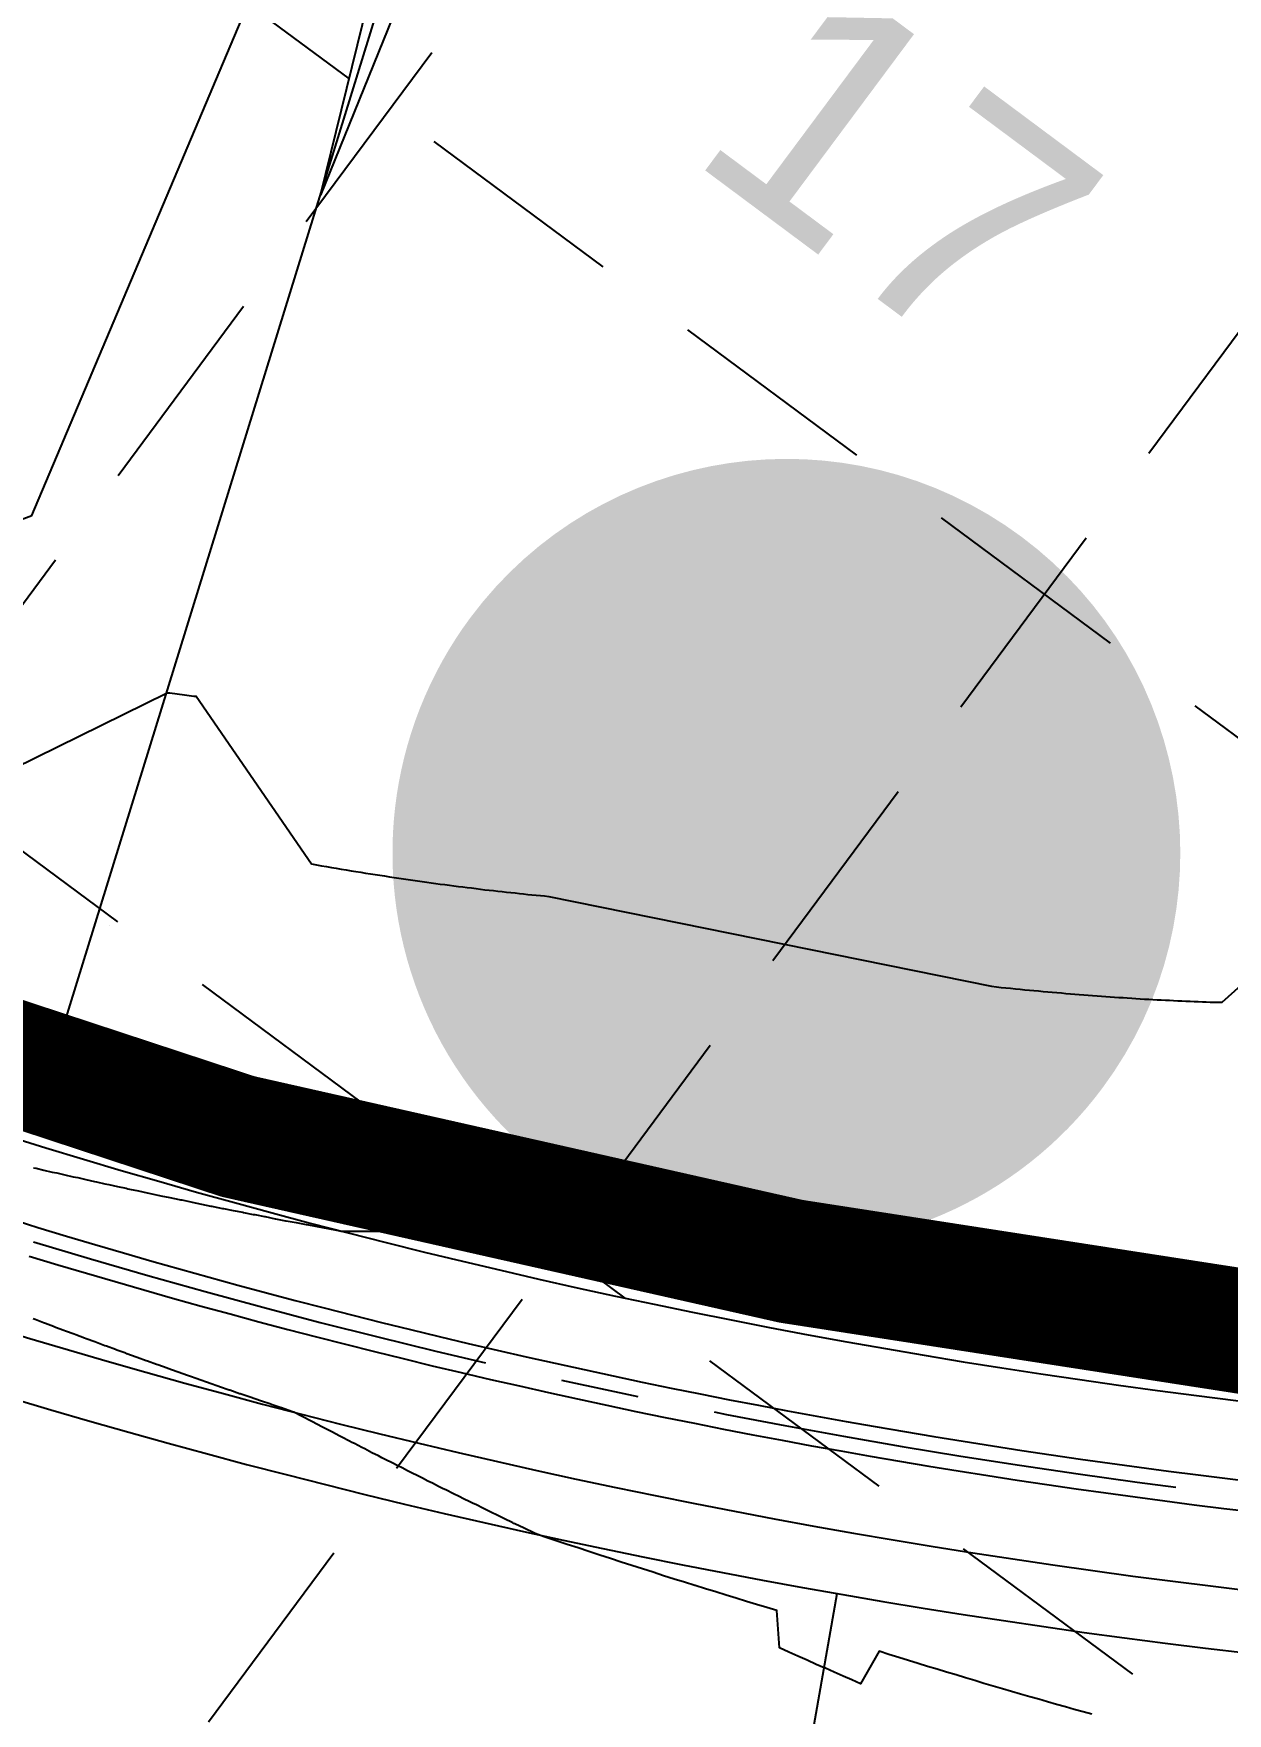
# Model space of a CAD drawing. Header units: feet. Extents: x 2260 to 6199, y 3666 to 7344.
# Drawn here: x 4433.9 to 4510.5, y 5883.8 to 5991.5 of the extents above; entities that cross this region are included whole.
import ezdxf
from ezdxf.enums import TextEntityAlignment as Align

# ---------------------------------------------------------------- set-up
doc = ezdxf.new("R2010")
doc.units = ezdxf.units.FT
doc.header["$LTSCALE"] = 40
doc.header["$MEASUREMENT"] = 0
doc.linetypes.add('CENTER2', pattern=[1.125, 0.75, -0.125, 0.125, -0.125])
doc.linetypes.add('HIDDEN', pattern=[0.375, 0.25, -0.125])
for name, color, linetype in [('ALTURA LOGO', 4, 'CONTINUOUS'), ('CL-STORM', 4, 'CENTER2'), ('EOP-PROP', 4, 'CONTINUOUS'), ('EROSION BLANKETS', 84, 'CONTINUOUS'), ('FLOW-ARROWS', 253, 'CONTINUOUS'), ('GRID', 254, 'HIDDEN'), ('LOT-NOS', 4, 'CONTINUOUS'), ('lots-line', 4, 'CONTINUOUS'), ('PC', 43, 'CONTINUOUS'), ('STORM', 3, 'CONTINUOUS')]:
    doc.layers.add(name, color=color, linetype=linetype)
doc.styles.add('altura', font='ARIAL.TTF', dxfattribs={"oblique": 15})
doc.styles.get("Standard").update_dxf_attribs({"font": 'ARIAL.TTF'})

msp = doc.modelspace()

# ---------------------------------------------------------------- hatches: boundary and pattern name
at = {"layer": 'ALTURA LOGO'}
h = msp.add_hatch(color=42, dxfattribs=at)
edge = h.paths.add_edge_path()
edge.add_ellipse((4482.19, 5938.97), major_axis=(15.08, 20.26), ratio=1, start_angle=269.9984, end_angle=449.9984)
edge.add_ellipse((4482.19, 5938.97), major_axis=(15.08, 20.26), ratio=1, start_angle=89.9974, end_angle=269.9974)
h.paths.add_polyline_path([(4457.72, 5944.21), (4493.91, 5917.28), (4507.28, 5935.24), (4471.1, 5962.17)], flags=24)

# ---------------------------------------------------------------- linework, layer by layer
at = {"layer": 'CL-STORM', "color": 7}
msp.add_arc((4564.71, 6344.61), 450, 253.1034, 268.652, dxfattribs=at)
at = {"layer": 'EOP-PROP', "color": 7}
for radius in [444, 444, 456, 456]:
    msp.add_arc((4564.71, 6344.61), radius, 233.3765, 275.1728, dxfattribs=at)
at = {"layer": 'EROSION BLANKETS', "const_width": 8}
msp.add_lwpolyline([(3976.08, 6221.86), (3990.92, 6222.85), (4004.59, 6212.73), (4023.04, 6199.06), (4312.28, 5984.6), (4335.45, 5969.38), (4378.94, 5945.55), (4411.45, 5932.51), (4447.02, 5920.79), (4482.49, 5912.79), (4519.39, 5907.07), (4547.13, 5905.07), (4592.25, 5905.56), (4612.56, 5907.2), (4624.33, 5910.34), (4625.15, 5910.71), (4625.25, 5910.86)], dxfattribs=at)
at = {"layer": 'FLOW-ARROWS', "color": 7}
for points in [[(4456.5, 5997.25, 0, 1.67, 0), (4454.82, 5992.54, 0, 0, 0), (4447.78, 5972.83, 0, 0, 0)], [(4456.5, 5997.25, 0, 1.67, 0), (4454.82, 5992.54, 0, 0, 0), (4447.78, 5972.83, 0, 0, 0)], [(4438.78, 5934.31, 0, 1.67, 0), (4440.24, 5939.09, 0, 0, 0), (4442.69, 5947.08, 0, 0, 0)], [(4438.78, 5934.31, 0, 1.67, 0), (4440.24, 5939.09, 0, 0, 0), (4442.69, 5947.08, 0, 0, 0)]]:
    msp.add_lwpolyline(points, format="xyseb", dxfattribs=at)
at = {"layer": 'GRID', "linetype": 'HIDDEN', "ltscale": 1.35}
for p, q in [((3239.5, 6889.01), (5841.93, 4959.83)), ((3208.38, 6847.03), (5810.82, 4917.86)), ((4736.81, 6364.42), (3647.62, 4895.12)), ((4778.78, 6333.31), (3689.59, 4864.01))]:
    msp.add_line(p, q, dxfattribs=at)
at = {"layer": 'lots-line', "color": 7}
for p, q in [((4434.72, 5924.25), (4468.7, 6034.12)), ((4434.72, 5924.25), (4468.7, 6034.12)), ((4465.62, 5778.22), (4485.44, 5891.49)), ((4465.62, 5778.22), (4485.44, 5891.49))]:
    msp.add_line(p, q, dxfattribs=at)
for radius in [440, 440, 460, 460]:
    msp.add_arc((4564.71, 6344.61), radius, 233.3765, 275.1728, dxfattribs=at)
at = {"layer": 'PC', "color": 43, "flags": 128}
for points, elevation in [([(4465.6, 6013.88), (4452.32, 5981.14), (4460.76, 6015.46)], 550), ([(4465.6, 6013.88), (4452.32, 5981.14), (4460.76, 6015.46)], 550), ([(4379.19, 5983.81), (4382.66, 5976.44), (4405.69, 5966.71), (4429.37, 5958.94), (4433.82, 5960.59), (4451.33, 6002.05)], 551), ([(4379.19, 5983.81), (4382.66, 5976.44), (4405.69, 5966.71), (4429.37, 5958.94), (4433.82, 5960.59), (4451.33, 6002.05)], 551), ([(4429.84, 5943.01), (4442.49, 5949.24), (4442.65, 5949.22), (4442.81, 5949.2), (4442.97, 5949.18), (4443.12, 5949.16), (4443.28, 5949.14), (4443.44, 5949.12), (4443.59, 5949.1), (4443.74, 5949.08), (4443.9, 5949.06), (4444.05, 5949.04), (4444.2, 5949.02), (4444.35, 5949.01), (4451.74, 5938.26), (4452.06, 5938.21), (4452.38, 5938.15), (4452.7, 5938.1), (4453.02, 5938.04), (4453.33, 5937.99), (4453.65, 5937.93), (4453.96, 5937.88), (4454.28, 5937.83), (4454.59, 5937.78), (4454.9, 5937.73), (4455.21, 5937.68), (4455.52, 5937.63), (4455.82, 5937.58), (4456.13, 5937.54), (4456.43, 5937.49), (4456.74, 5937.44), (4457.04, 5937.4), (4457.34, 5937.35), (4457.64, 5937.31), (4457.94, 5937.26), (4458.24, 5937.22), (4458.54, 5937.18), (4458.83, 5937.14), (4459.13, 5937.09), (4459.42, 5937.05), (4459.71, 5937.01), (4460, 5936.97), (4460.29, 5936.94), (4460.58, 5936.9), (4460.87, 5936.86), (4461.16, 5936.82), (4461.44, 5936.79), (4461.73, 5936.75), (4462.01, 5936.72), (4462.3, 5936.68), (4462.58, 5936.65), (4462.86, 5936.61), (4463.14, 5936.58), (4463.42, 5936.55), (4463.7, 5936.52), (4463.97, 5936.49), (4464.25, 5936.46), (4464.52, 5936.43), (4464.8, 5936.4), (4465.07, 5936.37), (4465.34, 5936.34), (4465.61, 5936.31), (4465.88, 5936.28), (4466.15, 5936.26), (4466.42, 5936.23), (4466.69, 5936.21), (4466.95, 5936.18), (4495.35, 5930.42), (4495.66, 5930.39), (4495.96, 5930.35), (4496.26, 5930.32), (4496.57, 5930.29), (4496.87, 5930.26), (4496.87, 5930.26), (4497.17, 5930.23), (4497.47, 5930.2), (4497.77, 5930.17), (4498.06, 5930.14), (4498.36, 5930.12), (4498.65, 5930.09), (4498.95, 5930.06), (4499.24, 5930.04), (4499.53, 5930.01), (4499.82, 5929.99), (4500.11, 5929.96), (4500.4, 5929.94), (4500.69, 5929.91), (4500.97, 5929.89), (4501.26, 5929.87), (4501.54, 5929.85), (4501.82, 5929.82), (4502.11, 5929.8), (4502.39, 5929.78), (4502.67, 5929.76), (4502.95, 5929.74), (4503.23, 5929.72), (4503.5, 5929.7), (4503.78, 5929.69), (4504.05, 5929.67), (4504.33, 5929.65), (4504.6, 5929.63), (4504.88, 5929.62), (4505.15, 5929.6), (4505.42, 5929.59), (4505.69, 5929.57), (4505.96, 5929.56), (4506.22, 5929.54), (4506.49, 5929.53), (4506.76, 5929.52), (4507.02, 5929.5), (4507.29, 5929.49), (4507.55, 5929.48), (4507.81, 5929.47), (4508.08, 5929.46), (4508.34, 5929.45), (4508.6, 5929.44), (4508.86, 5929.43), (4509.11, 5929.42), (4509.37, 5929.41), (4509.63, 5929.4), (4509.88, 5929.39), (4510.14, 5929.39), (4523.1, 5941)], 550), ([(4429.84, 5943.01), (4442.49, 5949.24), (4442.65, 5949.22), (4442.81, 5949.2), (4442.97, 5949.18), (4443.12, 5949.16), (4443.28, 5949.14), (4443.44, 5949.12), (4443.59, 5949.1), (4443.74, 5949.08), (4443.9, 5949.06), (4444.05, 5949.04), (4444.2, 5949.02), (4444.35, 5949.01), (4451.74, 5938.26), (4452.06, 5938.21), (4452.38, 5938.15), (4452.7, 5938.1), (4453.02, 5938.04), (4453.33, 5937.99), (4453.65, 5937.93), (4453.96, 5937.88), (4454.28, 5937.83), (4454.59, 5937.78), (4454.9, 5937.73), (4455.21, 5937.68), (4455.52, 5937.63), (4455.82, 5937.58), (4456.13, 5937.54), (4456.43, 5937.49), (4456.74, 5937.44), (4457.04, 5937.4), (4457.34, 5937.35), (4457.64, 5937.31), (4457.94, 5937.26), (4458.24, 5937.22), (4458.54, 5937.18), (4458.83, 5937.14), (4459.13, 5937.09), (4459.42, 5937.05), (4459.71, 5937.01), (4460, 5936.97), (4460.29, 5936.94), (4460.58, 5936.9), (4460.87, 5936.86), (4461.16, 5936.82), (4461.44, 5936.79), (4461.73, 5936.75), (4462.01, 5936.72), (4462.3, 5936.68), (4462.58, 5936.65), (4462.86, 5936.61), (4463.14, 5936.58), (4463.42, 5936.55), (4463.7, 5936.52), (4463.97, 5936.49), (4464.25, 5936.46), (4464.52, 5936.43), (4464.8, 5936.4), (4465.07, 5936.37), (4465.34, 5936.34), (4465.61, 5936.31), (4465.88, 5936.28), (4466.15, 5936.26), (4466.42, 5936.23), (4466.69, 5936.21), (4466.95, 5936.18), (4495.35, 5930.42), (4495.66, 5930.39), (4495.96, 5930.35), (4496.26, 5930.32), (4496.57, 5930.29), (4496.87, 5930.26), (4496.87, 5930.26), (4497.17, 5930.23), (4497.47, 5930.2), (4497.77, 5930.17), (4498.06, 5930.14), (4498.36, 5930.12), (4498.65, 5930.09), (4498.95, 5930.06), (4499.24, 5930.04), (4499.53, 5930.01), (4499.82, 5929.99), (4500.11, 5929.96), (4500.4, 5929.94), (4500.69, 5929.91), (4500.97, 5929.89), (4501.26, 5929.87), (4501.54, 5929.85), (4501.82, 5929.82), (4502.11, 5929.8), (4502.39, 5929.78), (4502.67, 5929.76), (4502.95, 5929.74), (4503.23, 5929.72), (4503.5, 5929.7), (4503.78, 5929.69), (4504.05, 5929.67), (4504.33, 5929.65), (4504.6, 5929.63), (4504.88, 5929.62), (4505.15, 5929.6), (4505.42, 5929.59), (4505.69, 5929.57), (4505.96, 5929.56), (4506.22, 5929.54), (4506.49, 5929.53), (4506.76, 5929.52), (4507.02, 5929.5), (4507.29, 5929.49), (4507.55, 5929.48), (4507.81, 5929.47), (4508.08, 5929.46), (4508.34, 5929.45), (4508.6, 5929.44), (4508.86, 5929.43), (4509.11, 5929.42), (4509.37, 5929.41), (4509.63, 5929.4), (4509.88, 5929.39), (4510.14, 5929.39), (4523.1, 5941)], 550), ([(4433.92, 5918.79), (4434.08, 5918.75), (4434.59, 5918.63), (4435.11, 5918.51), (4435.26, 5918.48), (4435.41, 5918.45), (4435.93, 5918.33), (4436.46, 5918.21), (4436.61, 5918.18), (4436.75, 5918.15), (4437.28, 5918.03), (4437.82, 5917.91), (4437.95, 5917.88), (4438.5, 5917.76), (4438.62, 5917.73), (4438.75, 5917.71), (4439.3, 5917.59), (4439.85, 5917.47), (4439.97, 5917.44), (4440.08, 5917.42), (4440.64, 5917.3), (4441.21, 5917.18), (4441.32, 5917.16), (4441.89, 5917.03), (4441.99, 5917.01), (4442.09, 5916.99), (4442.66, 5916.87), (4443.25, 5916.75), (4443.34, 5916.73), (4443.42, 5916.72), (4444.01, 5916.59), (4444.09, 5916.58), (4444.68, 5916.46), (4445.29, 5916.33), (4445.36, 5916.32), (4445.43, 5916.31), (4446.03, 5916.18), (4446.1, 5916.17), (4446.71, 5916.05), (4447.33, 5915.93), (4447.38, 5915.92), (4448.01, 5915.79), (4448.06, 5915.78), (4448.1, 5915.78), (4448.73, 5915.65), (4448.77, 5915.65), (4449.41, 5915.52), (4449.44, 5915.52), (4450.08, 5915.39), (4450.11, 5915.39), (4450.76, 5915.27), (4451.41, 5915.14), (4451.43, 5915.14), (4451.45, 5915.14), (4452.11, 5915.01), (4452.78, 5914.89), (4452.78, 5914.89), (4453.46, 5914.77), (4453.46, 5914.76), (4453.46, 5914.76), (4453.62, 5914.73), (4454.13, 5914.73), (4454.16, 5914.73), (4454.18, 5914.73), (4454.86, 5914.72), (4455.49, 5914.71), (4455.56, 5914.71), (4456.16, 5914.71), (4456.27, 5914.71), (4456.38, 5914.7), (4456.97, 5914.7), (4457.12, 5914.7), (4457.68, 5914.7), (4458.19, 5914.69), (4458.38, 5914.69), (4458.59, 5914.69), (4459.08, 5914.69), (4459.54, 5914.69), (4459.79, 5914.69), (4460.05, 5914.69), (4460.49, 5914.69), (4460.79, 5914.69), (4461.19, 5914.69), (4461.52, 5914.7), (4461.89, 5914.7), (4462.24, 5914.7), (4462.6, 5914.7), (4462.91, 5914.7), (4463.3, 5914.71), (4463.59, 5914.71), (4464, 5914.71), (4464.26, 5914.71), (4464.7, 5914.72), (4464.93, 5914.72), (4465.4, 5914.73), (4465.6, 5914.73), (4466.1, 5914.74), (4466.28, 5914.74), (4466.8, 5914.75), (4467.37, 5914.76), (4467.5, 5914.76), (4467.62, 5914.76), (4468.2, 5914.77), (4468.29, 5914.78), (4468.9, 5914.79), (4469.56, 5914.8), (4469.6, 5914.8), (4469.64, 5914.8), (4470.3, 5914.82), (4470.47, 5914.82), (4470.95, 5914.77), (4471.59, 5914.7), (4472.23, 5914.64), (4472.86, 5914.57), (4473.5, 5914.5), (4474.13, 5914.44), (4474.75, 5914.38), (4475.38, 5914.32), (4476, 5914.26), (4476.62, 5914.2), (4477.55, 5914.01), (4478.26, 5913.93), (4478.97, 5913.86), (4479.68, 5913.79), (4480.38, 5913.71), (4481.09, 5913.64), (4481.1, 5913.64), (4481.8, 5913.57), (4482.49, 5913.5), (4483.19, 5913.43), (4483.88, 5913.37), (4484.57, 5913.3), (4485.26, 5913.24), (4485.94, 5913.18), (4486.62, 5913.12), (4487.3, 5913.06), (4487.98, 5913), (4488.66, 5912.94), (4489.33, 5912.88), (4490, 5912.83), (4490.67, 5912.77), (4491.33, 5912.72), (4491.99, 5912.67), (4492.66, 5912.62), (4493.31, 5912.57), (4493.97, 5912.52), (4494.62, 5912.48), (4495.28, 5912.43), (4495.92, 5912.39), (4496.57, 5912.34), (4497.22, 5912.3), (4497.86, 5912.26), (4498.5, 5912.22), (4499.14, 5912.18), (4499.77, 5912.14), (4500.41, 5912.1), (4501.04, 5912.07), (4501.67, 5912.03), (4502.3, 5912), (4502.92, 5911.97), (4503.55, 5911.93), (4504.17, 5911.9), (4504.79, 5911.87), (4505.4, 5911.85), (4506.02, 5911.82), (4506.63, 5911.79), (4507.24, 5911.77), (4507.85, 5911.74), (4508.46, 5911.72), (4509.06, 5911.7), (4509.66, 5911.68), (4510.26, 5911.66), (4510.86, 5911.64)], 549), ([(4433.92, 5918.79), (4434.08, 5918.75), (4434.59, 5918.63), (4435.11, 5918.51), (4435.26, 5918.48), (4435.41, 5918.45), (4435.93, 5918.33), (4436.46, 5918.21), (4436.61, 5918.18), (4436.75, 5918.15), (4437.28, 5918.03), (4437.82, 5917.91), (4437.95, 5917.88), (4438.5, 5917.76), (4438.62, 5917.73), (4438.75, 5917.71), (4439.3, 5917.59), (4439.85, 5917.47), (4439.97, 5917.44), (4440.08, 5917.42), (4440.64, 5917.3), (4441.21, 5917.18), (4441.32, 5917.16), (4441.89, 5917.03), (4441.99, 5917.01), (4442.09, 5916.99), (4442.66, 5916.87), (4443.25, 5916.75), (4443.34, 5916.73), (4443.42, 5916.72), (4444.01, 5916.59), (4444.09, 5916.58), (4444.68, 5916.46), (4445.29, 5916.33), (4445.36, 5916.32), (4445.43, 5916.31), (4446.03, 5916.18), (4446.1, 5916.17), (4446.71, 5916.05), (4447.33, 5915.93), (4447.38, 5915.92), (4448.01, 5915.79), (4448.06, 5915.78), (4448.1, 5915.78), (4448.73, 5915.65), (4448.77, 5915.65), (4449.41, 5915.52), (4449.44, 5915.52), (4450.08, 5915.39), (4450.11, 5915.39), (4450.76, 5915.27), (4451.41, 5915.14), (4451.43, 5915.14), (4451.45, 5915.14), (4452.11, 5915.01), (4452.78, 5914.89), (4452.78, 5914.89), (4453.46, 5914.77), (4453.46, 5914.76), (4453.46, 5914.76), (4453.62, 5914.73), (4454.13, 5914.73), (4454.16, 5914.73), (4454.18, 5914.73), (4454.86, 5914.72), (4455.49, 5914.71), (4455.56, 5914.71), (4456.16, 5914.71), (4456.27, 5914.71), (4456.38, 5914.7), (4456.97, 5914.7), (4457.12, 5914.7), (4457.68, 5914.7), (4458.19, 5914.69), (4458.38, 5914.69), (4458.59, 5914.69), (4459.08, 5914.69), (4459.54, 5914.69), (4459.79, 5914.69), (4460.05, 5914.69), (4460.49, 5914.69), (4460.79, 5914.69), (4461.19, 5914.69), (4461.52, 5914.7), (4461.89, 5914.7), (4462.24, 5914.7), (4462.6, 5914.7), (4462.91, 5914.7), (4463.3, 5914.71), (4463.59, 5914.71), (4464, 5914.71), (4464.26, 5914.71), (4464.7, 5914.72), (4464.93, 5914.72), (4465.4, 5914.73), (4465.6, 5914.73), (4466.1, 5914.74), (4466.28, 5914.74), (4466.8, 5914.75), (4467.37, 5914.76), (4467.5, 5914.76), (4467.62, 5914.76), (4468.2, 5914.77), (4468.29, 5914.78), (4468.9, 5914.79), (4469.56, 5914.8), (4469.6, 5914.8), (4469.64, 5914.8), (4470.3, 5914.82), (4470.47, 5914.82), (4470.95, 5914.77), (4471.59, 5914.7), (4472.23, 5914.64), (4472.86, 5914.57), (4473.5, 5914.5), (4474.13, 5914.44), (4474.75, 5914.38), (4475.38, 5914.32), (4476, 5914.26), (4476.62, 5914.2), (4477.55, 5914.01), (4478.26, 5913.93), (4478.97, 5913.86), (4479.68, 5913.79), (4480.38, 5913.71), (4481.09, 5913.64), (4481.1, 5913.64), (4481.8, 5913.57), (4482.49, 5913.5), (4483.19, 5913.43), (4483.88, 5913.37), (4484.57, 5913.3), (4485.26, 5913.24), (4485.94, 5913.18), (4486.62, 5913.12), (4487.3, 5913.06), (4487.98, 5913), (4488.66, 5912.94), (4489.33, 5912.88), (4490, 5912.83), (4490.67, 5912.77), (4491.33, 5912.72), (4491.99, 5912.67), (4492.66, 5912.62), (4493.31, 5912.57), (4493.97, 5912.52), (4494.62, 5912.48), (4495.28, 5912.43), (4495.92, 5912.39), (4496.57, 5912.34), (4497.22, 5912.3), (4497.86, 5912.26), (4498.5, 5912.22), (4499.14, 5912.18), (4499.77, 5912.14), (4500.41, 5912.1), (4501.04, 5912.07), (4501.67, 5912.03), (4502.3, 5912), (4502.92, 5911.97), (4503.55, 5911.93), (4504.17, 5911.9), (4504.79, 5911.87), (4505.4, 5911.85), (4506.02, 5911.82), (4506.63, 5911.79), (4507.24, 5911.77), (4507.85, 5911.74), (4508.46, 5911.72), (4509.06, 5911.7), (4509.66, 5911.68), (4510.26, 5911.66), (4510.86, 5911.64)], 549), ([(4501.77, 5883.75), (4501.21, 5883.9), (4500.65, 5884.06), (4500.08, 5884.22), (4499.51, 5884.38), (4498.94, 5884.54), (4498.37, 5884.71), (4497.79, 5884.87), (4497.21, 5885.04), (4496.63, 5885.21), (4496.04, 5885.38), (4495.45, 5885.55), (4494.86, 5885.73), (4494.27, 5885.91), (4493.67, 5886.09), (4493.07, 5886.27), (4492.46, 5886.45), (4491.85, 5886.64), (4491.24, 5886.82), (4490.63, 5887.01), (4490.01, 5887.2), (4489.39, 5887.4), (4488.76, 5887.59), (4488.13, 5887.79), (4486.95, 5885.71), (4486.39, 5885.95), (4485.83, 5886.2), (4485.26, 5886.44), (4484.69, 5886.7), (4484.61, 5886.73), (4484.11, 5886.95), (4483.52, 5887.21), (4482.93, 5887.47), (4482.34, 5887.74), (4481.74, 5888.01), (4481.58, 5890.4), (4480.93, 5890.6), (4480.28, 5890.79), (4479.63, 5890.99), (4478.98, 5891.19), (4478.32, 5891.39), (4477.67, 5891.59), (4477.01, 5891.79), (4476.34, 5892), (4476.33, 5892), (4475.66, 5892.21), (4474.99, 5892.42), (4474.32, 5892.63), (4473.65, 5892.85), (4472.97, 5893.07), (4472.29, 5893.28), (4471.6, 5893.5), (4470.92, 5893.73), (4470.23, 5893.95), (4469.53, 5894.18), (4468.84, 5894.41), (4468.14, 5894.64), (4467.44, 5894.87), (4466.73, 5895.11), (4466.19, 5895.29), (4466.04, 5895.36), (4466.04, 5895.36), (4466.03, 5895.36), (4465.38, 5895.68), (4464.78, 5895.96), (4464.72, 5895.99), (4464.66, 5896.02), (4464.07, 5896.31), (4463.52, 5896.57), (4463.41, 5896.63), (4462.9, 5896.88), (4462.76, 5896.95), (4462.27, 5897.19), (4462.11, 5897.27), (4461.93, 5897.35), (4461.45, 5897.59), (4461.25, 5897.69), (4460.8, 5897.91), (4460.39, 5898.12), (4460.15, 5898.23), (4459.89, 5898.36), (4459.5, 5898.56), (4459.21, 5898.7), (4458.85, 5898.88), (4458.52, 5899.05), (4458.2, 5899.21), (4457.9, 5899.36), (4457.55, 5899.54), (4457.27, 5899.68), (4456.91, 5899.86), (4456.51, 5900.07), (4456.26, 5900.19), (4456.03, 5900.31), (4455.62, 5900.52), (4455.16, 5900.76), (4454.97, 5900.85), (4454.49, 5901.1), (4454.33, 5901.18), (4454.18, 5901.26), (4453.68, 5901.52), (4453.56, 5901.58), (4453.04, 5901.85), (4452.48, 5902.14), (4452.4, 5902.18), (4451.81, 5902.49), (4451.76, 5902.52), (4451.14, 5902.84), (4451.12, 5902.86), (4451.1, 5902.87), (4450.62, 5903.12), (4450.47, 5903.17), (4450.47, 5903.17), (4449.81, 5903.39), (4449.8, 5903.39), (4449.15, 5903.61), (4449.13, 5903.62), (4448.48, 5903.84), (4448.47, 5903.85), (4447.82, 5904.07), (4447.8, 5904.07), (4447.16, 5904.29), (4447.13, 5904.3), (4446.5, 5904.52), (4446.47, 5904.53), (4445.84, 5904.75), (4445.8, 5904.77), (4445.18, 5904.98), (4445.13, 5905), (4444.52, 5905.21), (4444.47, 5905.23), (4443.86, 5905.45), (4443.8, 5905.46), (4443.2, 5905.68), (4443.14, 5905.7), (4442.54, 5905.91), (4442.48, 5905.94), (4441.89, 5906.15), (4441.81, 5906.17), (4441.23, 5906.38), (4441.15, 5906.41), (4440.57, 5906.62), (4440.49, 5906.65), (4439.91, 5906.86), (4439.83, 5906.89), (4439.26, 5907.1), (4439.17, 5907.13), (4438.6, 5907.34), (4438.5, 5907.38), (4437.95, 5907.58), (4437.84, 5907.62), (4437.29, 5907.82), (4437.18, 5907.86), (4436.64, 5908.07), (4436.52, 5908.11), (4435.98, 5908.31), (4435.86, 5908.35), (4435.33, 5908.55), (4435.21, 5908.6), (4434.68, 5908.8), (4434.55, 5908.85), (4434.03, 5909.05), (4433.89, 5909.1)], 549), ([(4501.77, 5883.75), (4501.21, 5883.9), (4500.65, 5884.06), (4500.08, 5884.22), (4499.51, 5884.38), (4498.94, 5884.54), (4498.37, 5884.71), (4497.79, 5884.87), (4497.21, 5885.04), (4496.63, 5885.21), (4496.04, 5885.38), (4495.45, 5885.55), (4494.86, 5885.73), (4494.27, 5885.91), (4493.67, 5886.09), (4493.07, 5886.27), (4492.46, 5886.45), (4491.85, 5886.64), (4491.24, 5886.82), (4490.63, 5887.01), (4490.01, 5887.2), (4489.39, 5887.4), (4488.76, 5887.59), (4488.13, 5887.79), (4486.95, 5885.71), (4486.39, 5885.95), (4485.83, 5886.2), (4485.26, 5886.44), (4484.69, 5886.7), (4484.61, 5886.73), (4484.11, 5886.95), (4483.52, 5887.21), (4482.93, 5887.47), (4482.34, 5887.74), (4481.74, 5888.01), (4481.58, 5890.4), (4480.93, 5890.6), (4480.28, 5890.79), (4479.63, 5890.99), (4478.98, 5891.19), (4478.32, 5891.39), (4477.67, 5891.59), (4477.01, 5891.79), (4476.34, 5892), (4476.33, 5892), (4475.66, 5892.21), (4474.99, 5892.42), (4474.32, 5892.63), (4473.65, 5892.85), (4472.97, 5893.07), (4472.29, 5893.28), (4471.6, 5893.5), (4470.92, 5893.73), (4470.23, 5893.95), (4469.53, 5894.18), (4468.84, 5894.41), (4468.14, 5894.64), (4467.44, 5894.87), (4466.73, 5895.11), (4466.19, 5895.29), (4466.04, 5895.36), (4466.04, 5895.36), (4466.03, 5895.36), (4465.38, 5895.68), (4464.78, 5895.96), (4464.72, 5895.99), (4464.66, 5896.02), (4464.07, 5896.31), (4463.52, 5896.57), (4463.41, 5896.63), (4462.9, 5896.88), (4462.76, 5896.95), (4462.27, 5897.19), (4462.11, 5897.27), (4461.93, 5897.35), (4461.45, 5897.59), (4461.25, 5897.69), (4460.8, 5897.91), (4460.39, 5898.12), (4460.15, 5898.23), (4459.89, 5898.36), (4459.5, 5898.56), (4459.21, 5898.7), (4458.85, 5898.88), (4458.52, 5899.05), (4458.2, 5899.21), (4457.9, 5899.36), (4457.55, 5899.54), (4457.27, 5899.68), (4456.91, 5899.86), (4456.51, 5900.07), (4456.26, 5900.19), (4456.03, 5900.31), (4455.62, 5900.52), (4455.16, 5900.76), (4454.97, 5900.85), (4454.49, 5901.1), (4454.33, 5901.18), (4454.18, 5901.26), (4453.68, 5901.52), (4453.56, 5901.58), (4453.04, 5901.85), (4452.48, 5902.14), (4452.4, 5902.18), (4451.81, 5902.49), (4451.76, 5902.52), (4451.14, 5902.84), (4451.12, 5902.86), (4451.1, 5902.87), (4450.62, 5903.12), (4450.47, 5903.17), (4450.47, 5903.17), (4449.81, 5903.39), (4449.8, 5903.39), (4449.15, 5903.61), (4449.13, 5903.62), (4448.48, 5903.84), (4448.47, 5903.85), (4447.82, 5904.07), (4447.8, 5904.07), (4447.16, 5904.29), (4447.13, 5904.3), (4446.5, 5904.52), (4446.47, 5904.53), (4445.84, 5904.75), (4445.8, 5904.77), (4445.18, 5904.98), (4445.13, 5905), (4444.52, 5905.21), (4444.47, 5905.23), (4443.86, 5905.45), (4443.8, 5905.46), (4443.2, 5905.68), (4443.14, 5905.7), (4442.54, 5905.91), (4442.48, 5905.94), (4441.89, 5906.15), (4441.81, 5906.17), (4441.23, 5906.38), (4441.15, 5906.41), (4440.57, 5906.62), (4440.49, 5906.65), (4439.91, 5906.86), (4439.83, 5906.89), (4439.26, 5907.1), (4439.17, 5907.13), (4438.6, 5907.34), (4438.5, 5907.38), (4437.95, 5907.58), (4437.84, 5907.62), (4437.29, 5907.82), (4437.18, 5907.86), (4436.64, 5908.07), (4436.52, 5908.11), (4435.98, 5908.31), (4435.86, 5908.35), (4435.33, 5908.55), (4435.21, 5908.6), (4434.68, 5908.8), (4434.55, 5908.85), (4434.03, 5909.05), (4433.89, 5909.1)], 549)]:
    msp.add_lwpolyline(points, dxfattribs=dict(at, elevation=elevation))
at = {"layer": 'STORM', "color": 7}
for centre, radius, start, end in [((4462.99, 6009.72), 99.04, 227.2736, 253.1034), ((4564.71, 6344.61), 449.04, 253.1034, 268.652), ((4564.71, 6344.61), 450.96, 253.1034, 268.652)]:
    msp.add_arc(centre, radius, start, end, dxfattribs=at)

# ---------------------------------------------------------------- texts
at = {"layer": 'ALTURA LOGO', "color": 164, "style": 'altura', "oblique": 15, "width": 1.035276}
msp.add_text('A', height=16.58, rotation=323.3354, dxfattribs=at).set_placement((4477.26, 5932.75), align=Align.CENTER)
at = {"layer": 'LOT-NOS', "color": 7}
msp.add_text('17', height=15, rotation=323.3354, dxfattribs=at).set_placement((4489.53, 5982.73), align=Align.MIDDLE_CENTER)
msp.add_text('17', height=15, rotation=323.3354, dxfattribs=at).set_placement((4489.53, 5982.73), align=Align.MIDDLE_CENTER)

doc.saveas('drawing.dxf')
